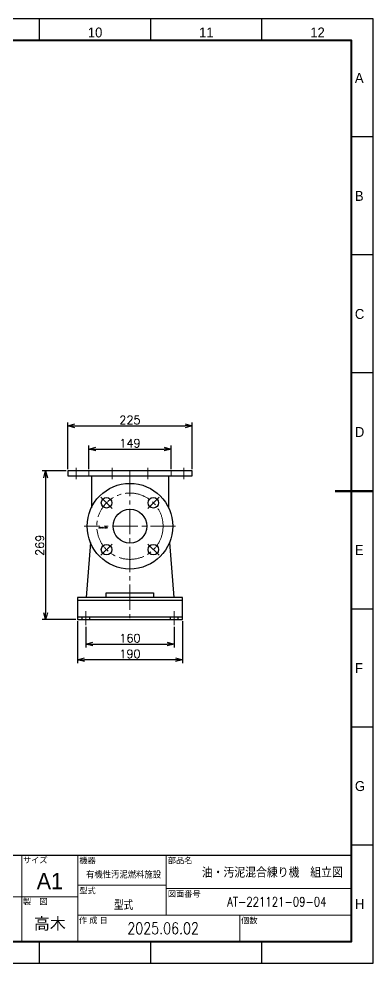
# Model space of a CAD drawing. Header units: millimetres. Extents: x 0 to 38884, y -3675 to 8056.
# Drawn here: x 38242 to 38884, y 0 to 1709 of the extents above; entities that cross this region are included whole.
import ezdxf
from ezdxf.enums import TextEntityAlignment as Align

# ---------------------------------------------------------------- set-up
doc = ezdxf.new("R2010")
doc.units = ezdxf.units.MM
doc.header["$LTSCALE"] = 2.4
doc.header["$PDMODE"] = 99
doc.header["$PDSIZE"] = 1
doc.linetypes.add('CENTER2', pattern=[28.575, 19.05, -3.175, 3.175, -3.175])
doc.linetypes.add('HIDDEN', pattern=[9.525, 6.35, -3.175])
for name, color, linetype, lineweight in [('04_HIDDEN', 2, 'HIDDEN', 13), ('05_CENTER', 4, 'CENTER2', 13), ('08_DIM', 3, 'Continuous', 13), ('99_図枠', 7, 'Continuous', 40)]:
    doc.layers.add(name, color=color, linetype=linetype, lineweight=lineweight)
doc.layers.add('10_DRAFT', color=8, linetype='Continuous', lineweight=0, plot=False)
doc.styles.add('KSS_TXT', font='txt.shx', dxfattribs={"bigfont": 'extfont2.shx'})
doc.styles.get("Standard").update_dxf_attribs({"font": 'txt.shx', "bigfont": 'extfont2.shx'})
doc.styles.add('寸法用', font='simplex.shx', dxfattribs={"width": 0.8, "bigfont": '@extfont2.shx'})
doc.styles.add('表題用', font='MS PGothic.ttf')
doc.dimstyles.new('KSS_DIM', dxfattribs={"dimscale": 2, "dimtxt": 3, "dimasz": 2.5, "dimexe": 1.25, "dimexo": 0.625, "dimtad": 1, "dimdsep": 46, "dimtxsty": 'KSS_TXT', "dimblk": 'OPEN30', "dimcen": 0, "dimazin": 2, "dimtfac": 0.75, "dimtmove": 0, "dimatfit": 3, "dimldrblk": 'OPEN30', "dimfxl": 1.25, "dimtolj": 1, "dimarcsym": 0})

# ---------------------------------------------------------------- blocks, each defined once
blk = doc.blocks.new('_Open30')
at = {"color": 0, "linetype": 'ByBlock', "lineweight": -2}
for p, q in [((-1, 0.27), (0, 0)), ((0, 0), (-1, -0.27)), ((0, 0), (-1, 0))]:
    blk.add_line(p, q, dxfattribs=at)
blk = doc.blocks.new('*D1363')
at = {"layer": '08_DIM', "color": 0, "lineweight": -2, "transparency": 16777216}
for p, q in [((38348.5, 618.5), (38348.5, 542.8)), ((38538.5, 618.5), (38538.5, 542.8)), ((38526, 549), (38361, 549))]:
    blk.add_line(p, q, dxfattribs=at)
at = {"layer": 'Defpoints', "color": 0, "transparency": 16777216}
for p in [(38348.5, 621.6), (38538.5, 621.6), (38348.5, 549)]:
    blk.add_point(p, dxfattribs=at)
at = {"layer": '08_DIM', "color": 0, "lineweight": -2, "transparency": 16777216, "xscale": 12.5, "yscale": 12.5, "zscale": 12.5, "rotation": 180}
blk.add_blockref('_Open30', (38348.5, 549), dxfattribs=at)
at = {"layer": '08_DIM', "color": 0, "lineweight": -2, "transparency": 16777216, "xscale": 12.5, "yscale": 12.5, "zscale": 12.5}
blk.add_blockref('_Open30', (38538.5, 549), dxfattribs=at)
at = {"layer": '08_DIM', "color": 0, "transparency": 16777216, "insert": (38443.5, 559.6), "char_height": 15, "attachment_point": 5, "style": 'KSS_TXT'}
blk.add_mtext('\\A1;190', dxfattribs=at)
blk = doc.blocks.new('*D1364')
at = {"layer": '08_DIM', "color": 0, "lineweight": -2, "transparency": 16777216}
for p, q in [((38363.5, 608.5), (38363.5, 571)), ((38523.5, 608.5), (38523.5, 571)), ((38376, 577.3), (38511, 577.3))]:
    blk.add_line(p, q, dxfattribs=at)
at = {"layer": 'Defpoints', "color": 0, "transparency": 16777216}
for p in [(38363.5, 611.6), (38523.5, 611.6), (38523.5, 577.3)]:
    blk.add_point(p, dxfattribs=at)
at = {"layer": '08_DIM', "color": 0, "lineweight": -2, "transparency": 16777216, "xscale": 12.5, "yscale": 12.5, "zscale": 12.5, "rotation": 180}
blk.add_blockref('_Open30', (38363.5, 577.3), dxfattribs=at)
at = {"layer": '08_DIM', "color": 0, "lineweight": -2, "transparency": 16777216, "xscale": 12.5, "yscale": 12.5, "zscale": 12.5}
blk.add_blockref('_Open30', (38523.5, 577.3), dxfattribs=at)
at = {"layer": '08_DIM', "color": 0, "transparency": 16777216, "insert": (38443.5, 587.9), "char_height": 15, "attachment_point": 5, "style": 'KSS_TXT'}
blk.add_mtext('\\A1;160', dxfattribs=at)
blk = doc.blocks.new('*D1356')
at = {"layer": '08_DIM', "color": 0, "lineweight": -2, "transparency": 16777216}
for p, q in [((38327.9, 890.6), (38284.5, 890.6)), ((38290.8, 878.1), (38290.8, 634.1)), ((38345.4, 621.6), (38284.5, 621.6))]:
    blk.add_line(p, q, dxfattribs=at)
at = {"layer": 'Defpoints', "color": 0, "transparency": 16777216}
for p in [(38331, 890.6), (38290.8, 621.6), (38348.5, 621.6)]:
    blk.add_point(p, dxfattribs=at)
at = {"layer": '08_DIM', "color": 0, "lineweight": -2, "transparency": 16777216, "xscale": 12.5, "yscale": 12.5, "zscale": 12.5}
for p, rotation in [((38290.8, 890.6), 90), ((38290.8, 621.6), 270)]:
    blk.add_blockref('_Open30', p, dxfattribs=dict(at, rotation=rotation))
at = {"layer": '08_DIM', "color": 0, "transparency": 16777216, "insert": (38280.2, 756.1), "char_height": 15, "attachment_point": 5, "rotation": 90, "style": 'KSS_TXT'}
blk.add_mtext('\\A1;269', dxfattribs=at)
blk = doc.blocks.new('*D1361')
at = {"layer": '08_DIM', "color": 0, "lineweight": -2, "transparency": 16777216}
for p, q in [((38331, 893.8), (38331, 978.6)), ((38556, 893.8), (38556, 978.6)), ((38343.5, 972.3), (38543.5, 972.3))]:
    blk.add_line(p, q, dxfattribs=at)
at = {"layer": 'Defpoints', "color": 0, "transparency": 16777216}
for p in [(38556, 972.3), (38331, 890.6), (38556, 890.6)]:
    blk.add_point(p, dxfattribs=at)
at = {"layer": '08_DIM', "color": 0, "lineweight": -2, "transparency": 16777216, "xscale": 12.5, "yscale": 12.5, "zscale": 12.5, "rotation": 180}
blk.add_blockref('_Open30', (38331, 972.3), dxfattribs=at)
at = {"layer": '08_DIM', "color": 0, "lineweight": -2, "transparency": 16777216, "xscale": 12.5, "yscale": 12.5, "zscale": 12.5}
blk.add_blockref('_Open30', (38556, 972.3), dxfattribs=at)
at = {"layer": '08_DIM', "color": 0, "transparency": 16777216, "insert": (38443.5, 982.9), "char_height": 15, "attachment_point": 5, "style": 'KSS_TXT'}
blk.add_mtext('\\A1;225', dxfattribs=at)
blk = doc.blocks.new('*D1362')
at = {"layer": '08_DIM', "color": 0, "lineweight": -2, "transparency": 16777216}
for p, q in [((38369, 893.8), (38369, 936.6)), ((38381.5, 930.3), (38505.5, 930.3)), ((38518, 893.8), (38518, 936.6))]:
    blk.add_line(p, q, dxfattribs=at)
at = {"layer": 'Defpoints', "color": 0, "transparency": 16777216}
for p in [(38518, 930.3), (38369, 890.6), (38518, 890.6)]:
    blk.add_point(p, dxfattribs=at)
at = {"layer": '08_DIM', "color": 0, "lineweight": -2, "transparency": 16777216, "xscale": 12.5, "yscale": 12.5, "zscale": 12.5, "rotation": 180}
blk.add_blockref('_Open30', (38369, 930.3), dxfattribs=at)
at = {"layer": '08_DIM', "color": 0, "lineweight": -2, "transparency": 16777216, "xscale": 12.5, "yscale": 12.5, "zscale": 12.5}
blk.add_blockref('_Open30', (38518, 930.3), dxfattribs=at)
at = {"layer": '08_DIM', "color": 0, "transparency": 16777216, "insert": (38443.5, 940.9), "char_height": 15, "attachment_point": 5, "style": 'KSS_TXT'}
blk.add_mtext('\\A1;149', dxfattribs=at)
blk = doc.blocks.new('A$C50967F25_1')
at = {"color": 0, "transparency": 33554559}
for p, q in [((-69.9, 260), (-69.9, 202.5)), ((69.9, 260), (69.9, 202.5)), ((-71.7, 139.7), (-79.5, 40)), ((71.7, 139.7), (79.5, 40)), ((-95, 35), (95, 35)), ((-95, 5), (95, 5)), ((-87, 5), (-87, 0)), ((-73, 5), (-73, 0)), ((73, 5), (73, 0)), ((87, 5), (87, 0))]:
    blk.add_line(p, q, dxfattribs=at)
for points in [[(-112.5, 260), (112.5, 260), (112.5, 269), (-112.5, 269)], [(-95, 0), (95, 0), (95, 40), (-95, 40)]]:
    blk.add_lwpolyline(points, close=True, dxfattribs=at)
blk.add_lwpolyline([(-42.8, 40), (-42.8, 48.4), (42.8, 48.4), (42.8, 40)], dxfattribs=at)
for centre, radius in [((0, 169), 77.5), ((-42.4, 211.4), 9.5), ((42.4, 211.4), 9.5), ((0, 169), 30.6), ((-42.4, 126.6), 9.5), ((42.4, 126.6), 9.5)]:
    blk.add_circle(centre, radius, dxfattribs=at)
at = {"layer": '04_HIDDEN', "color": 0}
for p, q in [((-74.5, 269), (-74.5, 260)), ((74.5, 269), (74.5, 260))]:
    blk.add_line(p, q, dxfattribs=at)
at = {"layer": '05_CENTER', "color": 0}
for p, q in [((-97.5, 254), (-97.5, 274.7)), ((-32.5, 254), (-32.5, 274.7)), ((32.5, 254), (32.5, 274.7)), ((97.5, 254), (97.5, 274.7))]:
    blk.add_line(p, q, dxfattribs=at)
at = {"layer": '05_CENTER', "color": 0, "transparency": 33554559}
for p, q in [((0, 269), (0, 0)), ((-52.7, 221.7), (-32.2, 201.2)), ((52.7, 221.7), (32.2, 201.2)), ((82.7, 169), (-82.7, 169)), ((-52.7, 116.3), (-32.2, 136.8)), ((52.7, 116.3), (32.2, 136.8)), ((-80, 15), (-80, -10)), ((80, 15), (80, -10))]:
    blk.add_line(p, q, dxfattribs=at)
blk.add_circle((0, 169), 60, dxfattribs=at)
at = {"layer": '10_DRAFT', "transparency": 33554559}
blk.add_text('JIS10K-50A', height=2, dxfattribs=at).set_placement((-56.8, 165.2))

msp = doc.modelspace()

# ---------------------------------------------------------------- linework, layer by layer
at = {"layer": '99_図枠', "lineweight": 25}
for p, q in [((38279.7147, 1669.9311), (38279.7147, 1708.935)), ((38279.7147, 1669.9311), (38279.7147, 1708.935)), ((38481.1249, 1669.9311), (38481.1249, 1708.935)), ((38682.5351, 1669.9311), (38682.5351, 1708.935)), ((38883.9453, 1495.2963), (38844.9414, 1495.2963)), ((38883.9453, 1281.6577), (38844.9414, 1281.6577)), ((38883.9453, 1068.019), (38844.9414, 1068.019)), ((38883.9453, 640.7416), (38844.9414, 640.7416)), ((38883.9453, 427.103), (38844.9414, 427.103)), ((38883.9453, 213.4643), (38844.9414, 213.4643)), ((38279.7147, -0.1744), (38279.7147, 38.8295)), ((38279.7147, 0), (38279.7147, 38.8295)), ((38481.1249, 0), (38481.1249, 38.8295)), ((38682.5351, 0), (38682.5351, 38.8295))]:
    msp.add_line(p, q, dxfattribs=at)
at = {"layer": '99_図枠', "lineweight": 53}
msp.add_line((38883.9453, 854.3803), (38814.9384, 854.3803), dxfattribs=at)
at = {"layer": '99_図枠', "lineweight": 13}
for p, q in [((38247.8815, 38.8295), (38247.8815, 194.8452)), ((38348.9826, 38.8295), (38348.9826, 194.8452)), ((38509.2006, 194.8452), (38509.2006, 86.8343)), ((38348.9826, 140.8398), (38509.2006, 140.8398)), ((38348.9826, 119.8377), (38004.8571, 119.8377)), ((38509.2006, 134.8392), (38844.9414, 134.8392)), ((38348.9826, 86.8343), (38844.9414, 86.8343)), ((38642.315, 86.8343), (38642.315, 38.8295))]:
    msp.add_line(p, q, dxfattribs=at)
at = {"layer": '99_図枠'}
msp.add_lwpolyline([(36583.9147, 38.8295), (38844.9414, 38.8295), (38844.9414, 1669.9311), (36583.9147, 1669.9311)], close=True, dxfattribs=at)
at = {"layer": '99_図枠', "lineweight": 25}
msp.add_lwpolyline([(38004.8571, 38.8295), (38844.9414, 38.8295), (38844.9414, 194.8452), (38004.8571, 194.8452)], close=True, dxfattribs=at)
at = {"layer": 'Defpoints'}
msp.add_lwpolyline([(36467.0229, 0), (38883.9453, 0), (38883.9453, 1708.935), (36467.0229, 1708.935)], close=True, dxfattribs=at)

# ---------------------------------------------------------------- block references
at = {"color": 9}
msp.add_blockref('A$C50967F25_1', (38443.5151, 621.642), dxfattribs=at)

# ---------------------------------------------------------------- texts
for tag, height, style, width, p in [('油・汚泥混合練り機\u3000組立図', 16, '表題用', 0.9, (38701.352, 164.8422)), ('有機性汚泥燃料施設', 12, '表題用', 0.9, (38431.9813, 160.7991)), ('型式', 16.8, 'KSS_TXT', 0.9, (38431.947, 105.8817)), ('AT-221121-09-04', 16.8, '寸法用', 0.8, (38709.558, 110.8368)), ('2025.06.02', 21, '寸法用', 0.8, (38503.6041, 62.8319))]:
    msp.add_attdef(tag, text='', height=height, dxfattribs=dict(style=style, width=width)).set_placement(p, align=Align.MIDDLE)
at = {"style": '表題用'}
msp.add_attdef('高木', text='', height=21.2142, dxfattribs=at).set_placement((38298.432, 71.8328), align=Align.MIDDLE)
at = {"layer": '99_図枠', "lineweight": 13, "style": '表題用'}
for s, p in [('10', (38380.4198, 1669.9311)), ('11', (38581.83, 1669.9311)), ('12', (38783.2402, 1669.9311))]:
    msp.add_text(s, height=18.00181, dxfattribs=at).set_placement(p, align=Align.BOTTOM_CENTER)
for s, p in [('A', (38850.942, 1602.1157)), ('B', (38850.942, 1388.477)), ('C', (38850.942, 1174.8383)), ('D', (38850.942, 961.1996)), ('E', (38850.942, 747.561)), ('F', (38850.942, 533.9223)), ('G', (38850.942, 320.2836)), ('H', (38850.942, 106.645))]:
    msp.add_text(s, height=18.0018, dxfattribs=at).set_placement(p, align=Align.MIDDLE_LEFT)
at = {"layer": '99_図枠', "style": '表題用'}
for s, p in [('サイズ', (38249.7845, 186.2417)), ('機器', (38351.8659, 185.6258)), ('部品名', (38512.084, 185.6258)), ('型式', (38351.8659, 131.0901)), ('図面番号', (38512.084, 125.0895)), ('製\u3000図', (38249.7846, 111.2341)), ('作 成 日', (38351.1339, 77.2117)), ('個数', (38644.8341, 76.9184))]:
    msp.add_text(s, height=10.60712, dxfattribs=at).set_placement(p, align=Align.MIDDLE_LEFT)
msp.add_text('A1', height=29.69995, dxfattribs=at).set_placement((38298.432, 148.3405), align=Align.MIDDLE)

# ---------------------------------------------------------------- dimensions: what is measured, and where the dimension line sits
at = {"layer": '08_DIM'}
for base, p1, p2, picture, middle in [((38556.0151, 972.3116), (38331.0151, 890.642), (38556.0151, 890.642), '*D1361', (38443.5151, 982.9366)), ((38518.0151, 930.3114), (38369.0151, 890.642), (38518.0151, 890.642), '*D1362', (38443.5151, 940.9364)), ((38348.5151, 549.0099), (38538.5151, 621.642), (38348.5151, 621.642), '*D1363', (38443.5151, 559.6349)), ((38523.5151, 577.2619), (38363.5151, 611.642), (38523.5151, 611.642), '*D1364', (38443.5151, 587.8869))]:
    dim = msp.add_linear_dim(base=base, p1=p1, p2=p2, dimstyle='KSS_DIM', override={"dimscale": 5, "dimarcsym": 1}, dxfattribs=at)
    dim.commit()
    dim.dimension.update_dxf_attribs({"geometry": picture, "text_midpoint": middle})
dim = msp.add_linear_dim(base=(38290.7771, 621.642), p1=(38331.0151, 890.642), p2=(38348.5151, 621.642), angle=90, dimstyle='KSS_DIM', override={"dimscale": 5, "dimarcsym": 1}, dxfattribs=at)
dim.commit()
dim.dimension.update_dxf_attribs({"geometry": '*D1356', "text_midpoint": (38280.1521, 756.142)})

doc.saveas('drawing.dxf')
